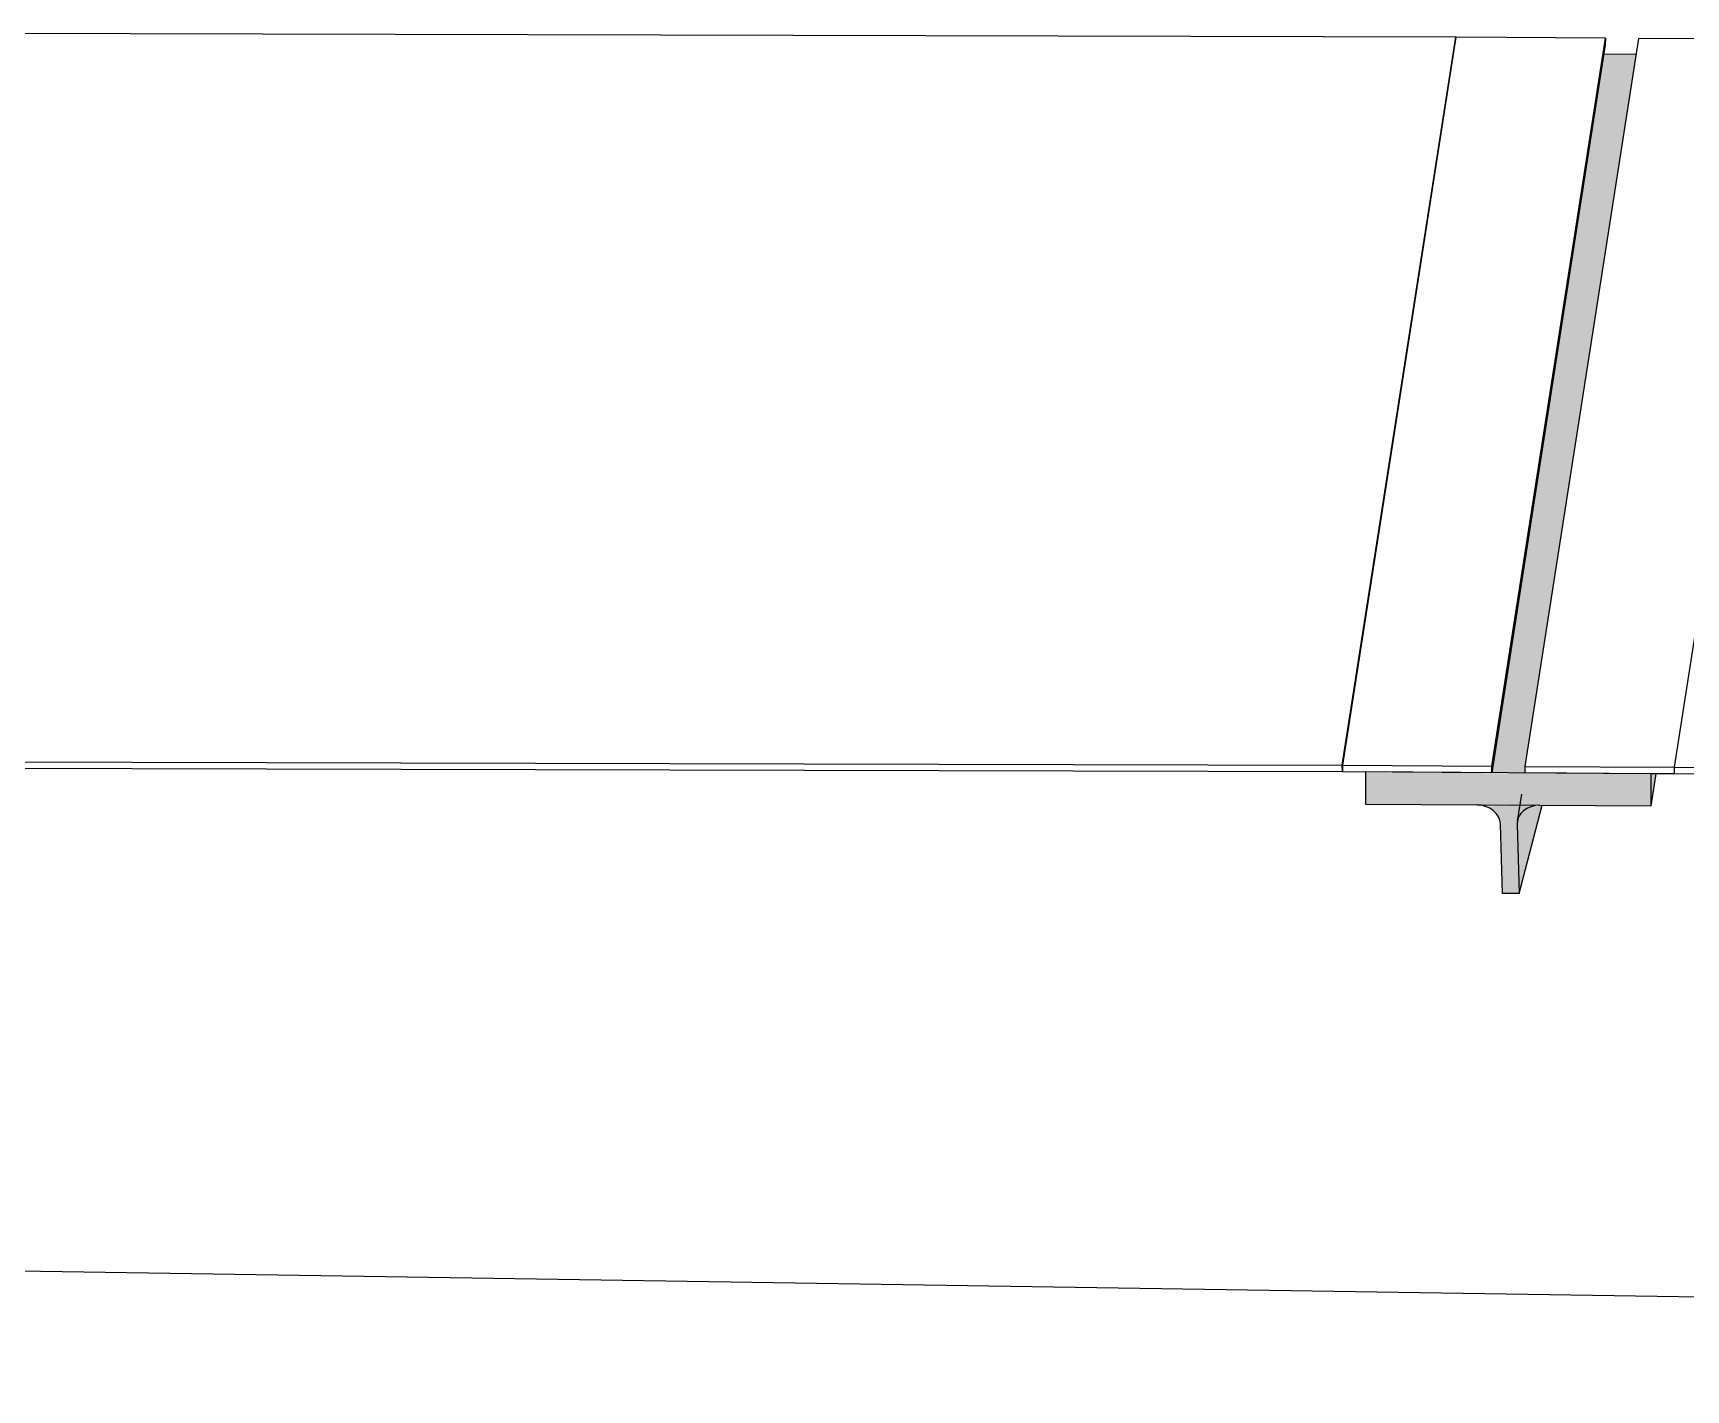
# Model space of a CAD drawing. Header units: metres. Extents: x -1164 to -1017, y 3 to 563.
# Drawn here: x -1073.044 to -1072.048, y 543.388 to 544.205 of the extents above; entities that cross this region are included whole.
import ezdxf

# ---------------------------------------------------------------- set-up
doc = ezdxf.new("R2010")
doc.units = ezdxf.units.M
doc.layers.add('A-DETL-GENF', color=7, linetype='Continuous', lineweight=9)
doc.layers.add('A-GENM', color=7, linetype='Continuous', lineweight=35)

# ---------------------------------------------------------------- blocks, each defined once
blk = doc.blocks.new('BR08_GEN_POST_0 - 360UB_BASE-V584-DRG 2873021 - motorway level drainage')
at = {"layer": 'A-GENM', "lineweight": 25, "true_color": 0xcbc2be}
h = blk.add_hatch(color=9, dxfattribs=at)
h.paths.add_polyline_path([(-1140.415103595496, 543.7593227414177), (-1140.41510252186, 543.7593296201228), (-1140.44267218621, 543.7594985549647)])
h.paths.add_polyline_path([(-1140.491083853257, 543.7598080919621), (-1140.491051543811, 543.763892150517), (-1140.424194335922, 544.1922413514644), (-1140.443584640414, 544.192365009516), (-1140.510953362323, 543.7599340054346)])
for points in [[(-1140.415165613507, 543.739927830515), (-1140.415165613507, 543.7593231369259), (-1140.587059198742, 543.7599340054346), (-1140.587059198742, 543.7410240498059), (-1140.428454986107, 543.740012581011)], [(-1140.415165613507, 543.739927830515), (-1140.412140272661, 543.7593109661615), (-1140.415103855338, 543.7592414805719)], [(-1140.494607232662, 543.68727801991), (-1140.494826410273, 543.7334474373234), (-1140.491777152804, 543.7371809599895), (-1140.485794924341, 543.739927830515), (-1140.48487251749, 543.7403723732987), (-1140.514757124372, 543.7396916493101), (-1140.510144602594, 543.7371809599894), (-1140.506972312325, 543.7333700917231), (-1140.505809209387, 543.7289957196193), (-1140.504604651455, 543.6873417765842), (-1140.495813634324, 543.6872857135116)], [(-1140.494607232662, 543.68727801991), (-1140.480712056557, 543.7403458407347), (-1140.487479303266, 543.7395176900918), (-1140.491948290524, 543.7370649164018), (-1140.495344897001, 543.7319988850704), (-1140.495813634323, 543.7289957196194), (-1140.495609286513, 543.7219293163963)]]:
    blk.add_hatch(color=9, dxfattribs=at).paths.add_polyline_path(points)
at = {"layer": 'A-GENM', "color": 254, "lineweight": 25, "true_color": 0xd4d4d4}
for p, q in [((-1140.424194335921, 544.192241351464), (-1140.444189173517, 544.1923688648128)), ((-1140.42419433592, 544.192241351464), (-1140.444189173516, 544.1923688648128)), ((-1140.587059198741, 543.7604193562163), (-1140.587121216751, 543.7410244453137)), ((-1140.415103595495, 543.7593227414171), (-1140.587059198741, 543.7604193562163)), ((-1140.415165613506, 543.7399278305146), (-1140.415103595495, 543.7593227414171)), ((-1140.415165613506, 543.7399278305146), (-1140.41214027266, 543.759310966161)), ((-1140.587121216751, 543.7410244453137), (-1140.520138510836, 543.7405972755954)), ((-1140.520138510836, 543.7405972755954), (-1140.482148319421, 543.7403550002329)), ((-1140.493148187935, 543.7470929246681), (-1140.495705984213, 543.7307053125724)), ((-1140.494607232661, 543.6872780199094), (-1140.480712056557, 543.7403458407342)), ((-1140.482148319421, 543.7403550002329), (-1140.415165613506, 543.7399278305146)), ((-1140.504604651454, 543.6873417765838), (-1140.505811053116, 543.7290594762934)), ((-1140.495813634323, 543.728995719619), (-1140.494607232661, 543.6872780199094)), ((-1140.494607232661, 543.6872780199094), (-1140.504604651454, 543.6873417765838))]:
    blk.add_line(p, q, dxfattribs=at)
at = {"layer": 'A-GENM', "color": 254, "lineweight": 25, "true_color": 0xd4d4d4, "flags": 128}
for points in [[(-1140.505811053116, 543.7290594762934), (-1140.506144578582, 543.7312946907336), (-1140.507003160128, 543.7334474373231), (-1140.508353802947, 543.7354349872173), (-1140.510144602593, 543.7371809599889), (-1140.512306739639, 543.7386182588832), (-1140.514757124371, 543.7396916493096), (-1140.517401589879, 543.7403598814763), (-1140.520138510836, 543.7405972755954)], [(-1140.482148319421, 543.7403550002329), (-1140.484872517489, 543.7401524333819), (-1140.487479303265, 543.7395176900914), (-1140.489868499433, 543.7384751631897), (-1140.491948290523, 543.7370649164013), (-1140.493638751331, 543.7353411447194), (-1140.494874918397, 543.7333700917226), (-1140.495609286512, 543.7312275038728), (-1140.495813634323, 543.728995719619)]]:
    blk.add_lwpolyline(points, dxfattribs=at)
blk = doc.blocks.new('SCR_B_08_NE_3 - SCR_B_08_NE_3-5606375-DRG 2873021 - motorway level drainage')
at = {"layer": 'A-GENM', "color": 254, "lineweight": 25, "true_color": 0xd4d4d4}
for p, q in [((0.06564565362222474, -0.4346597911642743), (1.226828736208803e-05, 0.003958146305030244)), ((1.226828736208829e-05, 0.003958146305030278), (0.08999194529536199, 0.003958146305228645)), ((0.08999194529536199, 0.003958146305228645), (0.1556253303571144, -0.4346597893374)), ((-0.9344146250099883, -0.4348095633367112), (0.06563338525150886, -0.4386179354068948)), ((0.06566103983973062, -0.4346598171663014), (-0.9343869704217654, -0.4308514450961152)), ((0.0656333853353283, -0.438617937469391), (0.06564565362222503, -0.4346597911642174)), ((0.1556253303571144, -0.4346597893374), (0.06564565362222474, -0.4346597911642743)), ((0.1556253303571137, -0.4346597893375423), (0.1556130620697515, -0.4386179356427173)), ((0.06563338533532795, -0.4386179374694261), (0.07963022415798006, -0.4386179371852788)), ((0.07963129782110201, -0.438617937185257), (0.1556130620697512, -0.4386179356427652))]:
    blk.add_line(p, q, dxfattribs=at)
blk = doc.blocks.new('SCR_B_08_NE_4 - SCR_B_08_NE_4-5607213-DRG 2873021 - motorway level drainage')
at = {"layer": 'A-GENM', "color": 254, "lineweight": 25, "true_color": 0xd4d4d4}
for p, q in [((-1.090015418990981, 0.007766518375369288), (-1.090027687276248, 0.003808372070081322)), ((-1.090027687276248, 0.003808372070075062), (-1.024394421857751, -0.4348087625094756)), ((-1.02438203373924, -0.4308514170315316), (-1.090015418990981, 0.007766518375327699)), ((-1.090015418990981, 0.007766518375327699), (-1.00003574197623, 0.007766518375326684)), ((-1.00003574197623, 0.007766518375326785), (-0.9344023670335958, -0.4308513481404429)), ((-0.9343869704217654, -0.4308514450961152), (-1.000020355673507, 0.007766490310848796)), ((-1.000020355673507, 0.007766490310848728), (2.765458798938583e-05, 0.003958118240660675)), ((-1.024394302024506, -0.4348095633367779), (-1.024382033739239, -0.4308514170314897)), ((-1.024394302024507, -0.4348095633368277), (-0.934414625009988, -0.4348095633366964)), ((-0.9344023567249536, -0.4308514170315308), (-1.02438203373924, -0.4308514170315316)), ((-0.9344023567249535, -0.4308514170314894), (-0.9344146250099874, -0.4348095633366628)), ((-0.9344146250099874, -0.4348095633366638), (-0.9343869704217652, -0.4308514450960806)), ((-0.9344146250099883, -0.4348095633367112), (0.06563338525150886, -0.4386179354068948)), ((0.06566103983973062, -0.4346598171663014), (-0.9343869704217654, -0.4308514450961152))]:
    blk.add_line(p, q, dxfattribs=at)

msp = doc.modelspace()

# ---------------------------------------------------------------- linework, layer by layer
at = {"layer": 'A-DETL-GENF', "color": 161, "lineweight": 25, "true_color": 0xa3a3ff}
msp.add_line((-1068.412164409183, 543.3884540022003), (-1078.109542090383, 543.5379240226371), dxfattribs=at)

# ---------------------------------------------------------------- block references
at = {"layer": 'A-GENM', "color": 254, "lineweight": 25, "true_color": 0xd4d4d4, "extrusion": (0, 0, -1)}
for name, p, rotation in [('SCR_B_08_NE_4 - SCR_B_08_NE_4-5607213-DRG 2873021 - motorway level drainage', (1073.186890341541, 544.2011856446253), 0.3607987086359654), ('SCR_B_08_NE_3 - SCR_B_08_NE_3-5606375-DRG 2873021 - motorway level drainage', (1071.986887304082, 544.1974374227115), 0.3607987085985892)]:
    msp.add_blockref(name, p, dxfattribs=dict(at, rotation=rotation))
at = {"layer": 'A-GENM', "color": 254, "lineweight": 25, "true_color": 0xd4d4d4}
msp.add_blockref('BR08_GEN_POST_0 - 360UB_BASE-V584-DRG 2873021 - motorway level drainage', (68.34582455852751, 0), dxfattribs=at)

doc.saveas('drawing.dxf')
